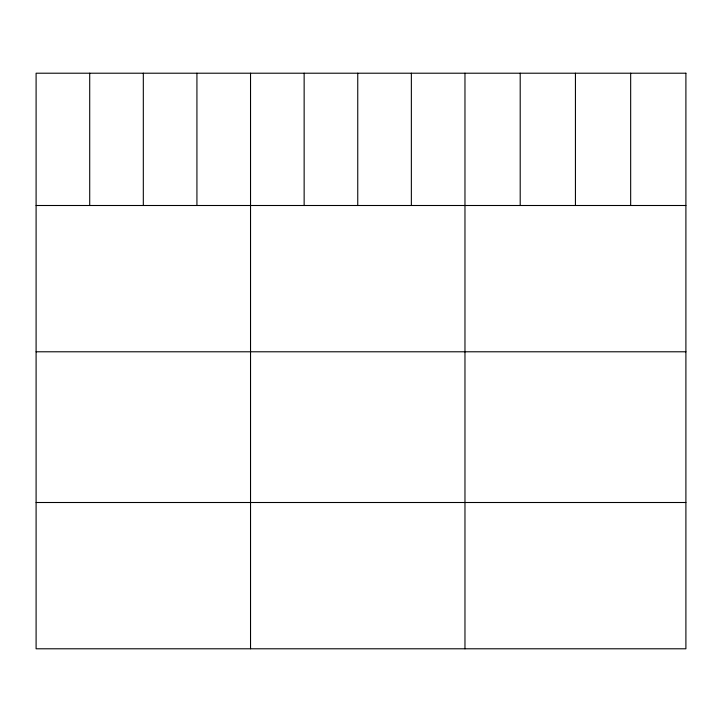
<?xml version="1.0" encoding="UTF-8"?>
<svg xmlns="http://www.w3.org/2000/svg" width="722" height="722" viewBox="0 0 722 722"><rect width="100%" height="100%" fill="white"/><g stroke="black" fill="none" stroke-linecap="round" stroke-linejoin="round"><path stroke-width="1.08" d="M36.1 205.499L685.9 205.499M36.1 351.785L685.9 351.785M36.1 502.503L685.9 502.503M630.667 73.211L630.667 205.499M575.434 73.211L575.434 205.499M520.201 73.211L520.201 205.499M464.968 73.211L464.968 648.789M411.359 73.211L411.359 205.499M357.751 73.211L357.751 205.499M304.142 73.211L304.142 205.499M250.534 73.211L250.534 648.789M196.925 73.211L196.925 205.499M143.317 73.211L143.317 205.499M89.709 73.211L89.709 205.499M685.9 73.211L36.1 73.211L36.1 648.789L685.9 648.789L685.9 73.211"/></g></svg>
